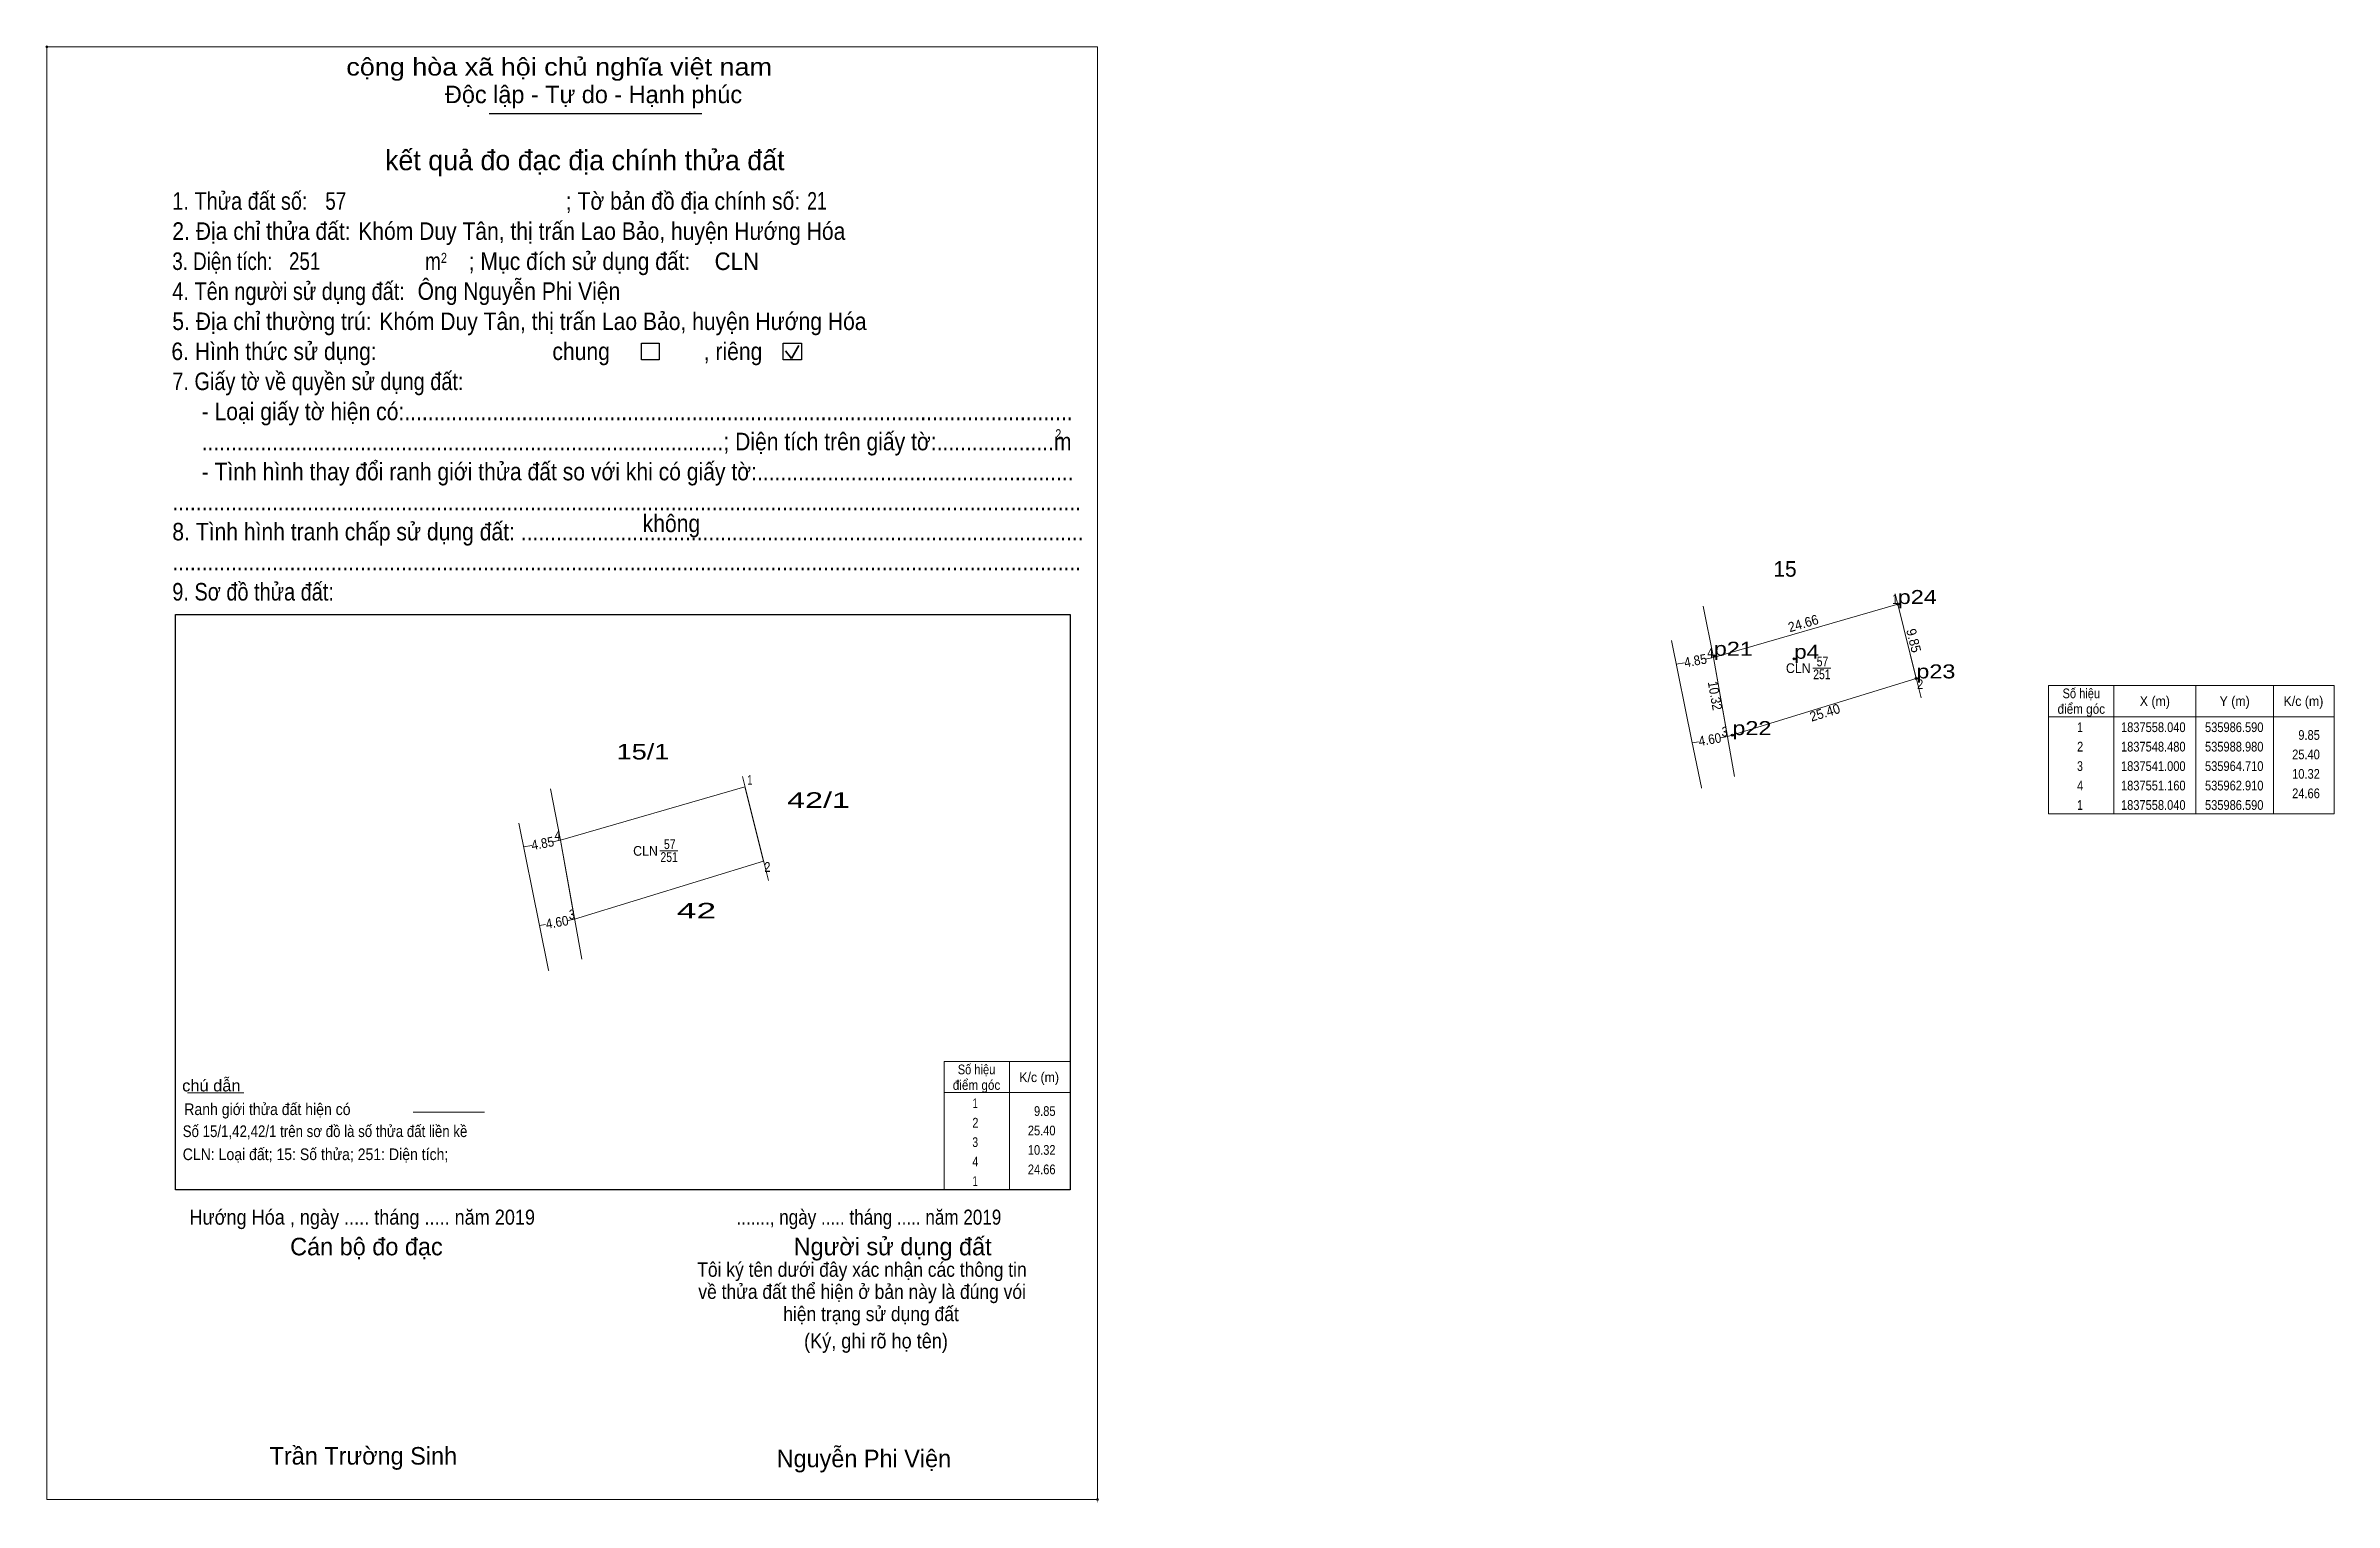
# Model space of a CAD drawing. Header units: metres. Extents: x 535749 to 536043, y 1837443 to 1837630.
import ezdxf
from ezdxf.enums import TextEntityAlignment as Align

# ---------------------------------------------------------------- set-up
doc = ezdxf.new("R2010")
doc.units = ezdxf.units.M
doc.header["$LTSCALE"] = 0.52
doc.header["$PDMODE"] = 32
doc.header["$PDSIZE"] = 0.26
for name, color, linetype, lineweight in [('1', 7, 'Continuous', 13), ('2', 7, 'Continuous', 13), ('23', 7, 'Continuous', 13), ('28', 7, 'Continuous', 13), ('63', 7, 'Continuous', 13)]:
    doc.layers.add(name, color=color, linetype=linetype, lineweight=lineweight)
for name, color, linetype in [('12', 7, 'Continuous'), ('13', 7, 'Continuous'), ('7', 7, 'Continuous')]:
    doc.layers.add(name, color=color, linetype=linetype)

msp = doc.modelspace()

# ---------------------------------------------------------------- linework, layer by layer
at = {"layer": '1'}
for points in [[(535986.59, 1837558.04), (535988.98, 1837548.48), (535964.71, 1837541), (535962.91, 1837551.16)], [(535838.46, 1837534.56), (535840.85, 1837525), (535816.58, 1837517.52), (535814.78, 1837527.68)]]:
    msp.add_lwpolyline(points, close=True, dxfattribs=at)
at = {"layer": '2', "lineweight": 25}
for p, q in [((535805.61, 1837621.11), (535832.91, 1837621.11)), ((535765.3, 1837556.71), (535880.24, 1837556.71)), ((535880.24, 1837556.71), (535880.24, 1837482.73))]:
    msp.add_line(p, q, dxfattribs=at)
at = {"layer": '2', "lineweight": 35}
for p, q in [((535843.69, 1837590.59), (535844.46, 1837589.59)), ((535844.46, 1837589.59), (535845.39, 1837591.26))]:
    msp.add_line(p, q, dxfattribs=at)
at = {"layer": '2'}
for p, q in [((535958.14, 1837550.31), (535959.21, 1837550.5)), ((535961.85, 1837550.97), (535962.91, 1837551.16)), ((535975.67, 1837549.8), (535977.98, 1837549.8)), ((535960.18, 1837540.19), (535960.97, 1837540.33)), ((535963.86, 1837540.85), (535964.71, 1837541)), ((535810.01, 1837526.83), (535811.08, 1837527.02)), ((535813.72, 1837527.49), (535814.78, 1837527.68)), ((535827.54, 1837526.32), (535829.85, 1837526.32)), ((535812.05, 1837516.71), (535812.84, 1837516.85)), ((535815.73, 1837517.37), (535816.58, 1837517.52)), ((535766.82, 1837495.2), (535774.06, 1837495.2)), ((535795.84, 1837492.74), (535804.98, 1837492.74))]:
    msp.add_line(p, q, dxfattribs=at)
msp.add_lwpolyline([(535748.75, 1837629.67), (535883.75, 1837629.67), (535883.75, 1837442.94), (535748.75, 1837442.94)], close=True, dxfattribs=at)
at = {"layer": '2', "lineweight": 25}
for points in [[(535825.15, 1837591.58), (535827.46, 1837591.58), (535827.46, 1837589.42), (535825.15, 1837589.42)], [(535843.39, 1837591.58), (535845.71, 1837591.58), (535845.71, 1837589.42), (535843.39, 1837589.42)]]:
    msp.add_lwpolyline(points, close=True, dxfattribs=at)
msp.add_lwpolyline([(535880.24, 1837482.73), (535765.3, 1837482.73), (535765.3, 1837556.71)], dxfattribs=at)
at = {"layer": '2'}
for p in [(535748.75, 1837629.67), (535883.75, 1837442.94)]:
    msp.add_point(p, dxfattribs=at)
at = {"layer": '23'}
for p, q in [((535962.91, 1837551.16), (535961.6, 1837557.75)), ((535960.13, 1837540.43), (535957.53, 1837553.33)), ((535965.62, 1837535.87), (535962.91, 1837551.16)), ((535961.36, 1837534.46), (535960.13, 1837540.43)), ((535814.78, 1837527.68), (535813.47, 1837534.27)), ((535961.38, 1837534.36), (535961.36, 1837534.46)), ((535817.49, 1837512.39), (535814.78, 1837527.68)), ((535813.25, 1837510.88), (535813.23, 1837510.98))]:
    msp.add_line(p, q, dxfattribs=at)
msp.add_lwpolyline([(535813.23, 1837510.98), (535812, 1837516.95), (535809.4, 1837529.85)], dxfattribs=at)
at = {"layer": '28'}
for p, q in [((535962.91, 1837551.16), (535986.59, 1837558.04)), ((535986.26, 1837559.34), (535989.61, 1837545.98)), ((535988.98, 1837548.48), (535964.71, 1837541)), ((535814.78, 1837527.68), (535838.46, 1837534.56)), ((535838.14, 1837535.86), (535841.48, 1837522.49)), ((535840.85, 1837525), (535816.58, 1837517.52))]:
    msp.add_line(p, q, dxfattribs=at)
at = {"layer": '63'}
for p, q in [((536014.38, 1837547.55), (536014.38, 1837531.05)), ((536024.88, 1837547.55), (536024.88, 1837531.05)), ((536034.88, 1837547.55), (536034.88, 1837531.05)), ((536005.98, 1837543.55), (536042.68, 1837543.55)), ((535872.44, 1837499.23), (535872.44, 1837482.73)), ((535872.44, 1837499.23), (535872.44, 1837482.73))]:
    msp.add_line(p, q, dxfattribs=at)
msp.add_lwpolyline([(536005.98, 1837547.55), (536042.68, 1837547.55), (536042.68, 1837531.05), (536005.98, 1837531.05)], close=True, dxfattribs=at)
for points in [[(535873.11, 1837482.73), (535864.04, 1837482.73), (535864.04, 1837499.23), (535873.11, 1837499.23)], [(535871.52, 1837499.23), (535880.24, 1837499.23), (535880.24, 1837482.73), (535871.52, 1837482.73)], [(535864.04, 1837495.23), (535872.44, 1837495.23), (535880.24, 1837495.23)]]:
    msp.add_lwpolyline(points, dxfattribs=at)
at = {"layer": '7'}
for p in [(535986.59, 1837558.04), (535962.96, 1837551.39), (535973.28, 1837551), (535988.98, 1837548.48), (535965.34, 1837541.19)]:
    msp.add_point(p, dxfattribs=at)

# ---------------------------------------------------------------- texts
at = {"layer": '1', "width": 0.9}
for s, rotation, p in [('4.85', 10.453, (535960.7116, 1837550.1515)), ('4.60', 9.8, (535962.5586, 1837540.0171)), ('4.85', 10.453, (535812.5816, 1837526.6615)), ('4.60', 9.8, (535814.4286, 1837516.5271))]:
    msp.add_text(s, height=1.25, rotation=rotation, dxfattribs=at).set_placement(p, align=Align.CENTER)
at = {"layer": '1'}
for s, width, p in [('CLN', 0.95, (535973.815, 1837549.17)), ('251', 0.8, (535976.85, 1837548.38)), ('57', 0.8, (535976.93, 1837550.03)), ('CLN', 0.95, (535825.685, 1837525.68)), ('251', 0.8, (535828.72, 1837524.89)), ('57', 0.8, (535828.8, 1837526.54))]:
    msp.add_text(s, height=1.25, dxfattribs=dict(at, width=width)).set_placement(p, align=Align.CENTER)
at = {"layer": '12'}
for s, width, p in [('p24', 1.25, (535986.59, 1837558.04)), ('p24', 1.25, (535986.59, 1837558.04)), ('p21', 1.25, (535962.96, 1837551.39)), ('p21', 1.25, (535962.96, 1837551.39)), ('p4', 1.2, (535973.28, 1837551)), ('p4', 1.2, (535973.28, 1837551)), ('p23', 1.25, (535988.98, 1837548.48)), ('p23', 1.25, (535988.98, 1837548.48)), ('p22', 1.25, (535965.34, 1837541.19)), ('p22', 1.25, (535965.34, 1837541.19))]:
    msp.add_text(s, height=1.8, dxfattribs=dict(at, width=width)).set_placement(p)
at = {"layer": '13'}
msp.add_text('15', height=2, dxfattribs=at).set_placement((535972.1104, 1837561.55), align=Align.CENTER)
for s, width, p in [('15/1   ', 1.3, (535826.81, 1837538.06)), ('42/1', 1.55, (535847.92, 1837531.84)), ('42', 1.7, (535832.23, 1837517.62))]:
    msp.add_text(s, height=2, dxfattribs=dict(at, width=width)).set_placement(p, align=Align.CENTER)
at = {"layer": '2'}
for s, height, width, p in [('cộng hòa xã hội chủ nghĩa việt nam', 2.253, 1.15, (535787.24, 1837625.97)), ('1. Thửa đất số:', 2.253, 0.85, (535764.88, 1837608.72)), ('57', 2.25, 0.8, (535784.54, 1837608.72)), ('; Tờ bản đồ địa chính số:', 2.253, 0.9, (535815.44, 1837608.72)), ('21', 2.25, 0.75, (535846.46, 1837608.74)), ('2. Địa chỉ thửa đất:', 2.253, 0.9, (535764.88, 1837604.85)), ('Khóm Duy Tân, thị trấn Lao Bảo, huyện Hướng Hóa', 2.25, 0.9, (535788.77, 1837604.85)), ('3. Diện tích:', 2.253, 0.8, (535764.88, 1837600.98)), ('251', 2.25, 0.8, (535779.88, 1837601)), ('m', 2.253, 0.8, (535797.37, 1837600.98)), ('2', 1.288, 0.8, (535799.4, 1837601.89)), ('; Mục đích sử dụng đất:', 2.253, 0.9, (535802.96, 1837600.98)), ('CLN', 2.25, 0.95, (535834.56, 1837600.97)), ('4. Tên người sử dụng đất:', 2.253, 0.85, (535764.88, 1837597.12)), ('Ông Nguyễn Phi Viện', 2.25, 0.9, (535796.4, 1837597.14)), ('5. Địa chỉ thường trú:', 2.253, 0.9, (535764.88, 1837593.26)), ('Khóm Duy Tân, thị trấn Lao Bảo, huyện Hướng Hóa', 2.25, 0.9, (535791.49, 1837593.26)), ('6. Hình thức sử dụng:', 2.253, 0.9, (535764.76, 1837589.4)), ('chung                , riêng', 2.253, 0.9, (535813.72, 1837589.4)), ('7. Giấy tờ về quyền sử dụng đất:', 2.253, 0.85, (535764.88, 1837585.54)), ('     - Loại giấy tờ hiện có:..................................................................................................................', 2.253, 0.9, (535764.88, 1837581.67)), ('     .........................................................................................; Diện tích trên giấy tờ:....................m', 2.253, 0.9, (535764.88, 1837577.8)), ('2', 1.288, 0.8, (535878.34, 1837579.22)), ('     - Tình hình thay đổi ranh giới thửa đất so với khi có giấy tờ:......................................................', 2.253, 0.9, (535764.88, 1837573.94)), ('...........................................................................................................................................................', 2.253, 0.9, (535764.88, 1837570.08)), ('không', 2.254, 0.9, (535825.32, 1837567.28)), ('8. Tình hình tranh chấp sử dụng đất: ................................................................................................', 2.253, 0.9, (535764.88, 1837566.22)), ('9. Sơ đồ thửa đất:', 2.253, 0.85, (535764.88, 1837558.49)), ('...........................................................................................................................................................', 2.253, 0.9, (535764.88, 1837562.36)), ('chú dẫn', 1.5, 1.05, (535766.15, 1837495.39)), ('Ranh giới thửa đất hiện có ', 1.5, 0.9, (535766.42, 1837492.35)), ('Số 15/1,42,42/1 trên sơ đồ là số thửa đất liền kề', 1.5, 0.85, (535766.22, 1837489.52)), ('CLN: Loại đất; 15: Số thửa; 251: Diện tích;', 1.5, 0.9, (535766.22, 1837486.56)), ('Hướng Hóa , ngày ..... tháng ..... năm 2019', 1.93, 0.9, (535767.09, 1837478.26)), ('......., ngày ..... tháng ..... năm 2019', 1.93, 0.85, (535837.38, 1837478.26)), ('(Ký, ghi rõ họ tên)', 1.932, 0.9, (535846.06, 1837462.36))]:
    msp.add_text(s, height=height, dxfattribs=dict(at, width=width)).set_placement(p)
for s, height, p in [('Độc lập - Tự do - Hạnh phúc', 2.253, (535799.91, 1837622.42)), ('Cán bộ đo đạc', 2.254, (535780.02, 1837474.32)), ('Người sử dụng đất', 2.253, (535844.72, 1837474.32)), ('Trần Trường Sinh', 2.254, (535777.38, 1837447.42)), ('Nguyễn Phi Viện', 2.25, (535842.54, 1837447.08))]:
    msp.add_text(s, height=height, dxfattribs=at).set_placement(p)
for s, height, p in [('kết quả đo đạc địa chính thửa đất', 2.576, (535817.885, 1837613.8)), ('.', 0.644, (535883.7386, 1837442.58))]:
    msp.add_text(s, height=height, dxfattribs=at).set_placement(p, align=Align.CENTER)
at = {"layer": '2', "width": 0.9}
for s, p in [('Tôi ký tên dưới đây xác nhận các thông tin', (535853.5, 1837471.56)), ('về thửa đất thể hiện ở bản này là đúng vói', (535853.52, 1837468.72)), ('hiện trạng sử dụng đất', (535854.665, 1837465.86))]:
    msp.add_text(s, height=1.862, dxfattribs=at).set_placement(p, align=Align.CENTER)
at = {"layer": '63'}
for s, width, p in [(' 1', 0.75, (535986.59, 1837558.04)), (' 4', 0.85, (535962.91, 1837551.16)), (' 2', 0.85, (535989.87, 1837547.1)), (' 3', 0.8, (535964.71, 1837541)), ('9.85', 0.85, (536040.83, 1837540.58)), ('25.40', 0.85, (536040.83, 1837538.08)), ('10.32', 0.85, (536040.83, 1837535.58)), (' 1', 0.75, (535839.44, 1837534.8)), ('24.66', 0.85, (536040.83, 1837533.08)), (' 4', 0.85, (535814.78, 1837527.67)), (' 2', 0.85, (535841.74, 1837523.61)), (' 3', 0.8, (535816.58, 1837517.51)), ('9.85', 0.85, (535878.37, 1837492.24)), ('25.40', 0.85, (535878.37, 1837489.74)), ('10.32', 0.85, (535878.37, 1837487.24)), ('24.66', 0.85, (535878.37, 1837484.74))]:
    msp.add_text(s, height=1.25, dxfattribs=dict(at, width=width)).set_placement(p, align=Align.RIGHT)
for s, rotation, width, p in [('24.66', 16.201, 0.95, (535974.6256, 1837554.9566)), ('9.85', 284.036, 0.95, (535988.0434, 1837553.1866)), ('10.32', 280.047, 0.9, (535962.505, 1837546.149)), ('25.40', 17.129, 0.95, (535977.4109, 1837543.492))]:
    msp.add_text(s, height=1.25, rotation=rotation, dxfattribs=dict(at, width=width)).set_placement(p, align=Align.CENTER)
for s, width, p in [('Số hiệu', 0.85, (536010.18, 1837545.93)), ('X (m)', 0.95, (536019.63, 1837544.93)), ('Y (m)', 0.95, (536029.885, 1837544.93)), ('K/c (m)', 0.95, (536038.725, 1837544.93)), ('điểm góc', 0.9, (536010.18, 1837543.93)), (' 1', 0.75, (536009.83, 1837541.58)), ('1837558.040', 0.85, (536019.43, 1837541.58)), ('535986.590', 0.85, (536029.83, 1837541.58)), (' 2', 0.85, (536009.835, 1837539.08)), ('1837548.480', 0.85, (536019.43, 1837539.08)), ('535988.980', 0.85, (536029.83, 1837539.08)), (' 3', 0.8, (536009.825, 1837536.58)), ('1837541.000', 0.85, (536019.43, 1837536.58)), ('535964.710', 0.85, (536029.83, 1837536.58)), (' 4', 0.85, (536009.83, 1837534.08)), ('1837551.160', 0.85, (536019.43, 1837534.08)), ('535962.910', 0.85, (536029.83, 1837534.08)), (' 1', 0.75, (536009.83, 1837531.58)), ('1837558.040', 0.85, (536019.43, 1837531.58)), ('535986.590', 0.85, (536029.83, 1837531.58)), ('Số hiệu', 0.85, (535868.22, 1837497.59)), ('điểm góc', 0.9, (535868.22, 1837495.59)), ('K/c (m)', 0.95, (535876.265, 1837496.59)), (' 1', 0.75, (535867.87, 1837493.24)), (' 2', 0.85, (535867.875, 1837490.74)), (' 4', 0.85, (535867.87, 1837485.74)), (' 3', 0.8, (535867.865, 1837488.24)), (' 1', 0.75, (535867.87, 1837483.24))]:
    msp.add_text(s, height=1.25, dxfattribs=dict(at, width=width)).set_placement(p, align=Align.CENTER)

doc.saveas('drawing.dxf')
